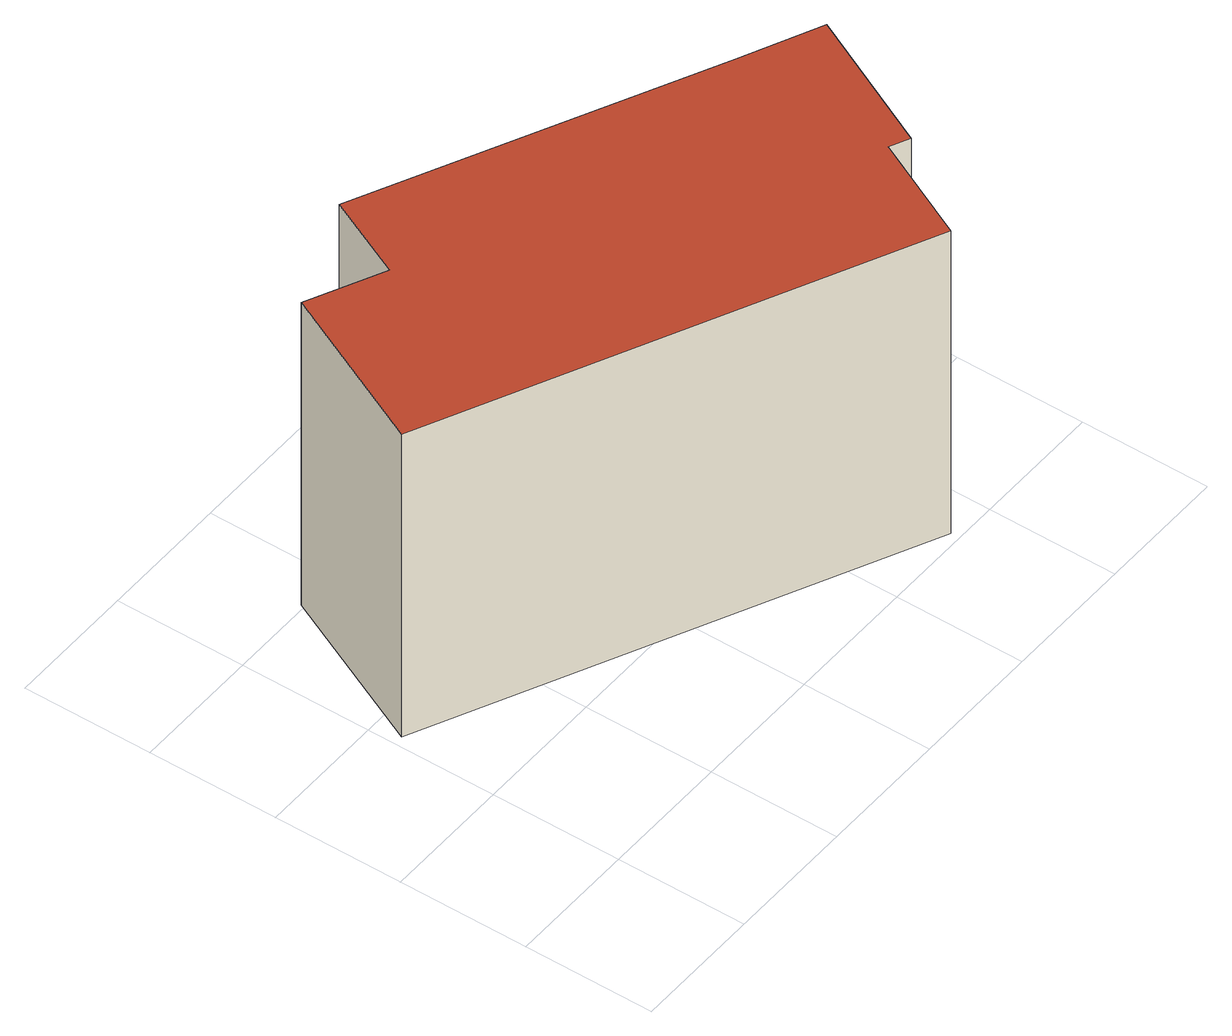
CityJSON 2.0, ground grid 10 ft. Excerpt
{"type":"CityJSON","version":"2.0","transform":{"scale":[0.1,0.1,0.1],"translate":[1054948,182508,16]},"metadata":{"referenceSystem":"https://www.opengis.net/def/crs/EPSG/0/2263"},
"CityObjects":{
"building1":{"type":"Building","attributes":{"name":"Bldg_3210001564","BIN":"4283703"},"geometry":[{"type":"MultiSurface","lod":"2","boundaries":[[[0,1,2,3,4,5,6,7,8]],[[9,10,11,12,13,14,15,16,17]],[[2,1,17,16]],[[3,2,16,15]],[[4,3,15,14]],[[5,4,14,13]],[[6,5,13,12]],[[7,6,12,11]],[[8,7,11,10]],[[0,8,10,9]],[[1,0,9,17]]],"semantics":{"surfaces":[{"type":"RoofSurface","BIN":"4283703"},{"type":"GroundSurface"},{"type":"WallSurface"}],"values":[0,1,2,2,2,2,2,2,2,2,2]}}]}
},
"vertices":[
[413,212,275],[154,337,275],[125,275,275],[67,303,275],[8,179,275],[368,7,275],[406,85,275],[421,78,275],[473,184,275],[413,212,4],[473,184,4],[421,78,4],[406,85,4],[368,7,4],[8,179,4],[67,303,4],[125,275,4],[154,337,4]
]}
